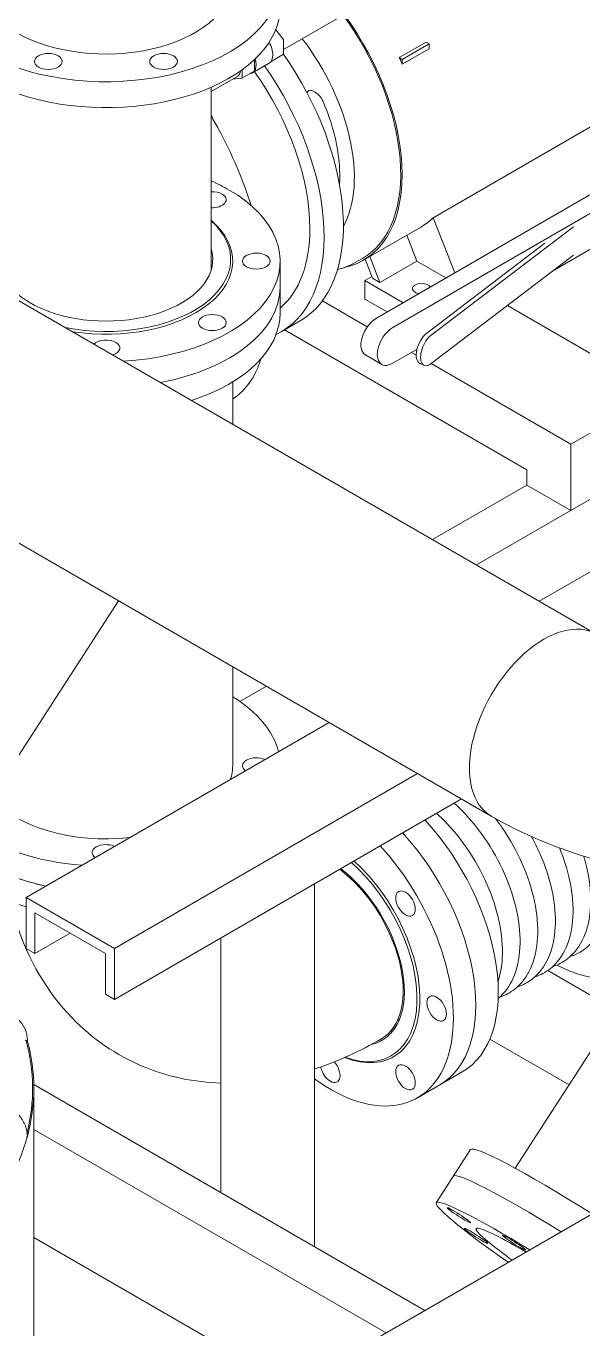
# Model space of a CAD drawing. Header units: millimetres. Extents: x -312439 to 477422, y -331570 to 212570.
# Drawn here: x 400387 to 400660, y 106217 to 106856 of the extents above; entities that cross this region are included whole.
import ezdxf

# ---------------------------------------------------------------- set-up
doc = ezdxf.new("R2010")
doc.units = ezdxf.units.MM

msp = doc.modelspace()

# ---------------------------------------------------------------- linework, layer by layer
at = {"color": 5, "linetype": 'Continuous', "lineweight": 0, "extrusion": (0, 0.816497, 0.57735)}
for p, q in [((398870.916, 107475.511), (400615.02, 106468.552)), ((400550.731, 106866.237), (400513.205, 106844.572)), ((400513.049, 106849.656), (400509.311, 106854.305)), ((400513.205, 106842.452), (400513.205, 106849.253)), ((400569.937, 106840.594), (400583.06, 106848.171)), ((400571.399, 106839.75), (400584.523, 106847.327)), ((400583.06, 106848.171), (400584.523, 106847.327)), ((400584.523, 106847.327), (400584.523, 106844.893)), ((400498.914, 106834.201), (400498.914, 106839.618)), ((400507.079, 106838.766), (400513.113, 106842.25)), ((400569.937, 106840.594), (400571.399, 106839.75)), ((400584.523, 106844.893), (400571.399, 106837.317)), ((400571.399, 106837.317), (400571.399, 106839.75)), ((400492.759, 106830.498), (400498.822, 106833.998)), ((400492.851, 106830.701), (400492.851, 106834.624)), ((400497.886, 106833.13), (400506.114, 106837.881)), ((400490.699, 106831.578), (400477.594, 106824.011)), ((400488.081, 106830.066), (400492.694, 106830.478)), ((400477.594, 106736.214), (400477.594, 106826.039)), ((400668.032, 106809.078), (400586.628, 106762.08)), ((400671.646, 106778.003), (400558.696, 106712.792)), ((400566.713, 106708.164), (400665.272, 106765.067)), ((400580.566, 106757.502), (400552.324, 106741.197)), ((400585.579, 106704.522), (400655.421, 106757.63)), ((400586.628, 106762.08), (400597.14, 106734.988)), ((400573.625, 106753.495), (400578.57, 106740.75)), ((400641.362, 106749.512), (400583.432, 106705.463)), ((400664.251, 106746.975), (400645.86, 106736.357)), ((400347.938, 106741.773), (400666.558, 106557.818)), ((400511.493, 106740.765), (400511.493, 106715.362)), ((400551.831, 106742.052), (400549.442, 106740.673)), ((400556.771, 106732.363), (400553.157, 106741.677)), ((400555.462, 106743.008), (400560.407, 106730.264)), ((400578.57, 106740.75), (400560.407, 106730.264)), ((400592.845, 106732.508), (400578.57, 106740.75)), ((400655.421, 106743.628), (400585.579, 106690.52)), ((400556.438, 106733.221), (400553.027, 106731.252)), ((400553.027, 106731.252), (400571.848, 106720.385)), ((400553.027, 106722.16), (400553.027, 106731.252)), ((400560.407, 106730.264), (400556.771, 106732.363)), ((400554.256, 106708.569), (400532.24, 106721.28)), ((400563.974, 106715.839), (400553.027, 106722.16)), ((400521.388, 106711.497), (400511.939, 106706.042)), ((400553.337, 106694.759), (400561.354, 106690.131)), ((400578.657, 106697.558), (400566.713, 106690.662)), ((400578.249, 106694.717), (400575.993, 106696.02)), ((400579.99, 106690.609), (400582.137, 106689.668)), ((400654.076, 106650.939), (400585.553, 106690.5)), ((400488.22, 106681.523), (400488.22, 106660.781)), ((399311.905, 105492.468), (401357.483, 106673.483)), ((400697.383, 106675.942), (400654.076, 106650.939)), ((400716.75, 106654.62), (400607.821, 106591.729)), ((400654.076, 106618.434), (400654.076, 106650.939)), ((400632.422, 106630.936), (400632.422, 106638.437)), ((400632.422, 106630.936), (400586.168, 106604.231)), ((400654.076, 106618.434), (400632.422, 106630.936)), ((400350.588, 106447.991), (400432.162, 106574.125)), ((400488.22, 106541.76), (400488.22, 106493.234)), ((400504.746, 106532.219), (400491.793, 106524.741)), ((400626.716, 106295.811), (400718.102, 106437.117)), ((400676.737, 106373.156), (400642.742, 106392.783)), ((400653.189, 106336.745), (400614.358, 106359.164)), ((400600.795, 106343.021), (400578.795, 106330.319)), ((400588.056, 106278.888), (400604.908, 106304.947))]:
    msp.add_line(p, q, dxfattribs=at)
at = {"color": 0, "linetype": 'Continuous', "lineweight": 0, "extrusion": (0, 0.816497, 0.57735)}
for p, q in [((401047.482, 106810.038), (400638.591, 106573.964)), ((400697.383, 106675.942), (400622.934, 106718.924)), ((400632.422, 106638.437), (400513.633, 106707.02)), ((400535.515, 106514.454), (400386.906, 106428.654)), ((400578.822, 106489.451), (400430.213, 106403.651)), ((400600.476, 106476.949), (400430.213, 106378.648)), ((400528.36, 106435.313), (400528.36, 106257.348)), ((400386.906, 106428.654), (400430.213, 106403.651)), ((400386.906, 106403.651), (400386.906, 106428.654)), ((400391.236, 106421.153), (400391.236, 106401.15)), ((400425.882, 106401.15), (400391.236, 106421.153)), ((400408.559, 106411.152), (400391.236, 106401.15)), ((400482.426, 106408.793), (400482.426, 106283.867)), ((400391.236, 106401.15), (400386.906, 106403.651)), ((400425.882, 106381.148), (400425.882, 106401.15)), ((400430.213, 106403.651), (400430.213, 106378.648)), ((400430.213, 106378.648), (400425.882, 106381.148))]:
    msp.add_line(p, q, dxfattribs=at)
at = {"color": 3, "linetype": 'Continuous', "lineweight": 0, "extrusion": (0, 0.816497, 0.57735)}
for p, q in [((400582.538, 106226.068), (400390.661, 106336.848)), ((400390.681, 106194.235), (400390.681, 106334.975)), ((400390.681, 106314.833), (400563.483, 106215.067)), ((400517.577, 106188.563), (400390.681, 106261.827))]:
    msp.add_line(p, q, dxfattribs=at)
at = {"color": 5, "linetype": 'Continuous', "lineweight": 0}
for centre, major_axis, ratio, start_param, end_param in [((400616.058, 106884.021), (-45.911, 79.521), 0.5773503, 3.284293, 4.8913799), ((400616.058, 106884.021), (-46.899, 81.231), 0.5773503, 3.2752974, 4.8892135), ((400426.056, 106878.082), (-85.437, 0), 0.5773503, 5.9753277, 7.4612826), ((400426.056, 106878.082), (-85.437, 0), 0.5773503, 1.1780972, 3.4255664), ((400426.056, 106878.082), (61.857, 0), 0.5773503, 3.9269908, 6.2501807), ((400426.056, 106865.381), (85.437, 0), 0.5773503, 3.1415927, 4.3196899), ((400426.056, 106865.381), (85.437, 0), 0.5773503, 4.3196899, 6.2831853), ((400506.413, 106820.718), (-45.418, 78.666), 0.5773503, 3.1415927, 4.9035878), ((400506.413, 106820.718), (-45.911, 79.521), 0.5773503, 2.9524415, 4.9015069), ((400501.729, 106845.477), (-4.386, 7.596), 0.5773503, 3.1415927, 4.722572), ((400512.892, 106849.433), (-0.221, 0.383), 0.5773503, 3.9269908, 4.9741884), ((400493.552, 106813.292), (-38.423, 66.551), 0.5773503, 3.4789374, 4.9389516), ((400493.5, 106840.727), (-4.386, 7.596), 0.5773503, 2.8865178, 4.2961369), ((400512.892, 106842.633), (0.221, -0.383), 0.5773503, 0, 0.7853982), ((400470.35, 106799.897), (-51.037, 88.4), 0.5773503, 3.1415927, 4.8629226), ((400517.331, 106827.021), (-45.911, 79.521), 0.5773503, 4.5137724, 4.5532806), ((400487.438, 106837.226), (-3.261, 5.649), 0.5773503, 3.1415927, 3.8252571), ((400498.601, 106834.382), (0.221, -0.383), 0.5773503, 0, 0.7853982), ((400460.901, 106794.442), (-46.096, 79.841), 0.5773503, 3.9269908, 4.8759623), ((400460.901, 106794.442), (-51.037, 88.4), 0.5773503, 3.094811, 4.8600039), ((400492.538, 106830.881), (0.221, -0.383), 0.5773503, 6.0213859, 7.0685835), ((400490.717, 106811.656), (35.362, -61.248), 0.5773503, 0.7105714, 1.3652852), ((400426.056, 106740.765), (85.437, 0), 0.5773503, 0.7853982, 0.9232568), ((400426.056, 106740.765), (85.437, 0), 0.5773503, 4.8135429, 7.0685835), ((400478.241, 106770.894), (6.798, 0), 0.5773503, 0.7853982, 1.6661088), ((400478.241, 106770.894), (6.798, 0), 0.5773503, 4.6170765, 7.0685835), ((400426.056, 106741.565), (-61.184, 0), 0.5773503, 1.2394876, 3.7107742), ((400426.056, 106740.765), (62.164, 0), 0.5773503, 4.4451524, 6.8765499), ((400460.901, 106794.442), (-46.096, 79.841), 0.5773503, 3.2445845, 3.9269908), ((400534.654, 106837.023), (-45.911, 79.521), 0.5773503, 3.1415927, 3.284293), ((400426.056, 106741.565), (52.364, 0), 0.5773503, 2.9636533, 6.4611246), ((400426.056, 106728.063), (85.437, 0), 0.5773503, 5.031012, 6.2831853), ((400426.056, 106728.063), (-85.437, 0), 0.5773503, 1.8894194, 3.1415927), ((400580.848, 106727.312), (4.454, 0), 0.5773503, 0.2894999, 3.9269908), ((400580.848, 106727.312), (4.454, 0), 0.5773503, 3.9269908, 4.422889), ((400426.056, 106715.362), (-85.437, 0), 0.5773503, 2.0849508, 3.1415927), ((400558.696, 106704.041), (-5.359, -9.282), 0.5773503, 3.9269908, 6.2831853), ((400566.713, 106699.413), (-5.359, -9.282), 0.5773503, 3.9269908, 7.0685835), ((400583.432, 106698.462), (-3.442, -7.853), 0.493747, 3.867644, 6.2831853), ((400426.056, 106698.156), (6.798, 0), 0.5773503, 0.7853982, 2.627048), ((400426.056, 106698.156), (6.798, 0), 0.5773503, 5.2269336, 7.0685835), ((400585.579, 106697.521), (3.442, 7.853), 0.493747, 0.7260513, 3.867644), ((400640.789, 106513.185), (25.769, 44.633), 0.5773503, 0, 3.1415927), ((400426.056, 106493.234), (85.437, 0), 0.5773503, 0.139725, 0.7559815), ((400499.856, 106493.234), (-6.798, 0), 0.5773503, 4.0411267, 6.9544476), ((400426.056, 106493.234), (-62.164, 0), 0.5773503, 2.9532105, 3.1415927), ((400426.056, 106493.234), (-62.164, 0), 0.5773503, 0.4431051, 1.7591785), ((400558.077, 106417.011), (42.718, -73.99), 0.5773503, 0, 1.9384448), ((400426.056, 106493.234), (85.437, 0), 0.5773503, 3.8237018, 4.572664), ((400547.077, 106410.661), (42.718, -73.99), 0.5773503, 0, 1.9384448), ((400547.077, 106410.661), (-42.718, 73.99), 0.5773503, 3.1415927, 5.0800375), ((400426.056, 106480.532), (85.437, 0), 0.5773503, 3.7155836, 4.3600587), ((400426.056, 106450.625), (-6.798, 0), 0.5773503, 4.0411267, 6.9544476), ((400536.077, 106404.31), (-42.718, 73.99), 0.5773503, 2.2281092, 5.0800375), ((400426.056, 106480.532), (-85.437, 0), 0.5773503, 0.7853982, 1.218466), ((400536.077, 106404.31), (-31.082, 53.835), 0.5773503, 2.5178145, 5.229055), ((400535.384, 106403.91), (-30.592, 52.987), 0.5773503, 2.5410686, 5.2381781), ((400535.384, 106403.91), (-25.769, 44.633), 0.5773503, 3.1415927, 5.350692), ((400535.384, 106403.91), (-26.182, 45.349), 0.5773503, 2.9551609, 5.3390278), ((400426.056, 106467.83), (-85.437, 0), 0.5773503, 0.8204895, 1.0947875), ((400644.344, 106466.818), (42.718, -73.99), 0.5773503, 5.5452621, 6.3934952), ((400547.077, 106410.661), (23.886, -41.371), 0.5773503, 6.205753, 6.2442695), ((400547.077, 106410.661), (26.182, -45.349), 0.5773503, 6.0218476, 6.0579899), ((400547.077, 106410.661), (-26.182, 45.349), 0.5773503, 2.8802549, 2.9163972), ((400547.077, 106410.661), (25.723, -44.553), 0.5773503, 6.0579329, 6.0944163), ((400536.077, 106344.052), (-3.399, 5.887), 0.5773503, 1.015663, 5.076894), ((400676.65, 106258.551), (71.741, -46.397), 0.0711624, 1.7857038, 3.1415927), ((400668.223, 106245.521), (71.741, -46.397), 0.0711624, 1.8829949, 3.1415927), ((400659.797, 106232.492), (71.741, -46.397), 0.0711624, 1.98387, 4.2264901), ((400659.797, 106232.492), (-52.199, 33.758), 0.0711624, 5.3159496, 6.9004634), ((400659.797, 106232.492), (-52.199, 33.758), 0.0711624, 0.6172781, 0.8944105)]:
    msp.add_ellipse(centre, major_axis=major_axis, ratio=ratio, start_param=start_param, end_param=end_param, dxfattribs=at)
for centre, major_axis, ratio in [((400397.814, 106838.717), (-6.798, 0), 0.5773503), ((400454.298, 106838.717), (-6.798, 0), 0.5773503), ((400499.856, 106740.765), (6.798, 0), 0.5773503), ((400478.241, 106710.636), (6.798, 0), 0.5773503), ((400572.977, 106425.614), (-3.399, 5.887), 0.5773503), ((400588.261, 106374.181), (-3.399, 5.887), 0.5773503), ((400572.977, 106340.397), (-3.399, 5.887), 0.5773503), ((400599.178, 106272.742), (5.708, -3.692), 0.0711624), ((400607.612, 106262.621), (5.708, -3.692), 0.0711624), ((400626.253, 106259.285), (5.708, -3.692), 0.0711624)]:
    msp.add_ellipse(centre, major_axis=major_axis, ratio=ratio, dxfattribs=at)
at = {"color": 0, "linetype": 'Continuous', "lineweight": 0}
for centre, major_axis, ratio, start_param, end_param in [((400386.891, 106358.679), (-0.306, 0.006), 0.5752952, 0.1678974, 1.7386937), ((400128.456, 106334.975), (-261.613, 0), 0.5773503, 2.9976529, 3.2980059), ((400387.194, 106358.707), (-0.306, 0), 0.5773503, 1.2043118, 3.1415927), ((400128.456, 106334.975), (-262.225, 0), 0.5773503, 2.9856485, 3.2984345), ((400128.456, 106334.975), (-262.225, 0), 0.5773503, 2.6707914, 2.9843582), ((400387.194, 106311.368), (-0.306, 0), 0.5773503, 0.8901525, 3.1415927)]:
    msp.add_ellipse(centre, major_axis=major_axis, ratio=ratio, start_param=start_param, end_param=end_param, dxfattribs=at)
at = {"color": 5, "linetype": 'Continuous', "lineweight": 0}
msp.add_rational_spline([(400524.756, 106823.254), (400524.823, 106823.411), (400524.889, 106823.567)], [1.00009830124, 1.00005118917, 1], degree=2, dxfattribs=at)
for points, knots in [([(400524.889, 106823.567), (400524.934, 106823.673), (400524.983, 106823.772), (400525.11, 106823.998), (400525.192, 106824.117), (400525.282, 106824.222)], [60.4384535, 60.4384535, 60.4384535, 60.4384535, 61.1672301, 61.1672301, 62.2021853, 62.2021853, 62.2021853, 62.2021853]), ([(400525.282, 106824.222), (400525.402, 106824.362), (400525.567, 106824.464), (400526.004, 106824.579), (400526.27, 106824.582), (400526.995, 106824.466), (400527.496, 106824.286), (400528.93, 106823.534), (400529.897, 106822.793), (400531.42, 106821.146), (400532.09, 106820.222), (400532.551, 106819.144)], [-18.8520508, -18.8520508, -18.8520508, -18.8520508, -16.6572549, -16.6572549, -14.2967967, -14.2967967, -10.7569531, -10.7569531, -4.804859, -4.804859, 0, 0, 0, 0]), ([(400497.228, 106768.054), (400493.248, 106780.741), (400487.859, 106793.403), (400480.114, 106807.735), (400478.872, 106809.942), (400477.594, 106812.126)], [3.55805568, 3.55805568, 3.55805568, 3.55805568, 3.87830825, 3.87830825, 3.93718462, 3.93718462, 3.93718462, 3.93718462]), ([(400502.005, 106692.77), (400501.437, 106690.784), (400500.733, 106688.883), (400498.399, 106683.816), (400496.484, 106680.881), (400492.419, 106676.341), (400490.422, 106674.59), (400488.22, 106673.085)], [365.0317153, 365.0317153, 365.0317153, 365.0317153, 374.4335409, 374.4335409, 391.4731963, 391.4731963, 404.6973487, 404.6973487, 404.6973487, 404.6973487]), ([(400588.211, 106469.868), (400588.945, 106469.209), (400589.674, 106468.533), (400594.973, 106463.437), (400599.275, 106458.333), (400606.903, 106447.252), (400610.231, 106441.28), (400615.598, 106429.043), (400617.636, 106422.779), (400620.207, 106410.549), (400620.735, 106404.585), (400620.229, 106394.815), (400619.528, 106390.826), (400618.334, 106387.217)], [1.8404253, 1.8404253, 1.8404253, 1.8404253, 1.8920444, 1.8920444, 2.2193958, 2.2193958, 2.5456685, 2.5456685, 2.872043, 2.872043, 3.1996274, 3.1996274, 3.4517913, 3.4517913, 3.4517913, 3.4517913]), ([(400596.872, 106474.868), (400597.606, 106474.21), (400598.335, 106473.533), (400603.634, 106468.438), (400607.936, 106463.333), (400615.564, 106452.253), (400618.892, 106446.281), (400624.259, 106434.043), (400626.298, 106427.78), (400628.869, 106415.55), (400629.397, 106409.586), (400628.824, 106398.54), (400627.723, 106393.455), (400624.017, 106385.06), (400621.535, 106381.637), (400618.429, 106379.051)], [1.8404253, 1.8404253, 1.8404253, 1.8404253, 1.8920444, 1.8920444, 2.2193958, 2.2193958, 2.5456685, 2.5456685, 2.872043, 2.872043, 3.1996274, 3.1996274, 3.5274785, 3.5274785, 3.8277541, 3.8277541, 3.8277541, 3.8277541]), ([(400615.02, 106468.552), (400630.517, 106459.605), (400647.487, 106452.589), (400683.271, 106442.063), (400702.091, 106438.566), (400740.383, 106435.064), (400759.851, 106435.064), (400798.143, 106438.566), (400816.963, 106442.063), (400852.746, 106452.589), (400869.717, 106459.605), (400885.214, 106468.552)], [1.5707963, 1.5707963, 1.5707963, 1.5707963, 1.8849556, 1.8849556, 2.1991149, 2.1991149, 2.5132741, 2.5132741, 2.8274334, 2.8274334, 3.1415927, 3.1415927, 3.1415927, 3.1415927]), ([(400617.058, 106467.391), (400618.213, 106465.895), (400619.335, 106464.358), (400624.226, 106457.253), (400627.554, 106451.281), (400632.921, 106439.044), (400634.959, 106432.781), (400637.53, 106420.551), (400638.058, 106414.587), (400637.486, 106403.54), (400636.384, 106398.455), (400632.581, 106389.841), (400629.919, 106386.264), (400624.379, 106381.907), (400621.895, 106380.593), (400619.22, 106379.739)], [2.1265989, 2.1265989, 2.1265989, 2.1265989, 2.2193958, 2.2193958, 2.5456685, 2.5456685, 2.872043, 2.872043, 3.1996274, 3.1996274, 3.5274785, 3.5274785, 3.8442096, 3.8442096, 4.0521616, 4.0521616, 4.0521616, 4.0521616]), ([(400634.788, 106458.512), (400636.285, 106455.78), (400637.66, 106452.987), (400641.582, 106444.044), (400643.62, 106437.781), (400646.191, 106425.551), (400646.719, 106419.587), (400646.147, 106408.541), (400645.046, 106403.456), (400641.243, 106394.842), (400638.581, 106391.264), (400633.04, 106386.908), (400630.557, 106385.594), (400627.882, 106384.74)], [2.395102, 2.395102, 2.395102, 2.395102, 2.5456685, 2.5456685, 2.872043, 2.872043, 3.1996274, 3.1996274, 3.5274785, 3.5274785, 3.8442096, 3.8442096, 4.0521616, 4.0521616, 4.0521616, 4.0521616]), ([(400648.511, 106452.923), (400650.729, 106447.522), (400652.438, 106442.039), (400654.853, 106430.552), (400655.381, 106424.588), (400654.808, 106413.542), (400653.707, 106408.457), (400649.904, 106399.842), (400647.242, 106396.265), (400641.701, 106391.908), (400639.218, 106390.595), (400636.543, 106389.741)], [2.5854079, 2.5854079, 2.5854079, 2.5854079, 2.872043, 2.872043, 3.1996274, 3.1996274, 3.5274785, 3.5274785, 3.8442096, 3.8442096, 4.0521616, 4.0521616, 4.0521616, 4.0521616]), ([(400660.396, 106448.845), (400661.116, 106446.444), (400661.728, 106444.05), (400663.514, 106435.552), (400664.042, 106429.588), (400663.47, 106418.542), (400662.369, 106413.457), (400658.565, 106404.843), (400655.903, 106401.266), (400650.363, 106396.909), (400647.88, 106395.595), (400645.204, 106394.741)], [2.7452771, 2.7452771, 2.7452771, 2.7452771, 2.872043, 2.872043, 3.1996274, 3.1996274, 3.5274785, 3.5274785, 3.8442096, 3.8442096, 4.0521616, 4.0521616, 4.0521616, 4.0521616]), ([(400671.102, 106445.711), (400672.249, 106439.915), (400672.71, 106434.278), (400672.152, 106423.501), (400671.049, 106418.405), (400667.235, 106409.772), (400664.567, 106406.186), (400658.976, 106401.79), (400656.442, 106400.459), (400653.712, 106399.603)], [2.8890471, 2.8890471, 2.8890471, 2.8890471, 3.1995784, 3.1995784, 3.5276038, 3.5276038, 3.8442289, 3.8442289, 4.0553729, 4.0553729, 4.0553729, 4.0553729]), ([(400379.121, 106426.613), (400380.094, 106422.6), (400381.233, 106418.623), (400388.074, 106398.261), (400396.875, 106382.522), (400419.153, 106359.458), (400431.119, 106351.2), (400456.432, 106340.631), (400469.534, 106337.985), (400482.426, 106337.541)], [0.2407371, 0.2407371, 0.2407371, 0.2407371, 0.31415927, 0.31415927, 0.62139477, 0.62139477, 0.85961709, 0.85961709, 1.08357731, 1.08357731, 1.08357731, 1.08357731])]:
    msp.add_open_spline(points, degree=3, knots=knots, dxfattribs=at)
for points in [[(400539.662, 106736.625), (400543.074, 106737.544), (400546.376, 106738.902), (400549.442, 106740.673)], [(400528.36, 106344.457), (400539.727, 106348.185), (400550.659, 106353.218), (400561.153, 106359.277)]]:
    msp.add_open_spline(points, degree=3, dxfattribs=at)
at = {"color": 0, "linetype": 'Continuous', "lineweight": 0}
for points in [[(400387.5, 106358.707), (400387.5, 106360.443), (400387.167, 106362.151), (400385.868, 106365.337), (400384.902, 106366.815), (400382.438, 106369.394), (400380.939, 106370.495), (400377.559, 106372.216), (400375.678, 106372.835), (400371.717, 106373.537), (400369.636, 106373.619), (400367.557, 106373.429)], [(400387.5, 106311.368), (400387.5, 106313.104), (400387.167, 106314.868), (400385.873, 106318.278), (400384.912, 106319.924), (400382.46, 106322.939), (400380.969, 106324.308), (400377.601, 106326.638), (400375.725, 106327.6), (400371.77, 106329.023), (400369.692, 106329.486), (400367.612, 106329.676)]]:
    msp.add_open_spline(points, degree=3, knots=[4.712389, 4.712389, 4.712389, 4.712389, 5.0265482, 5.0265482, 5.3407075, 5.3407075, 5.6548668, 5.6548668, 5.969026, 5.969026, 6.2831853, 6.2831853, 6.2831853, 6.2831853], dxfattribs=at)

doc.saveas('drawing.dxf')
